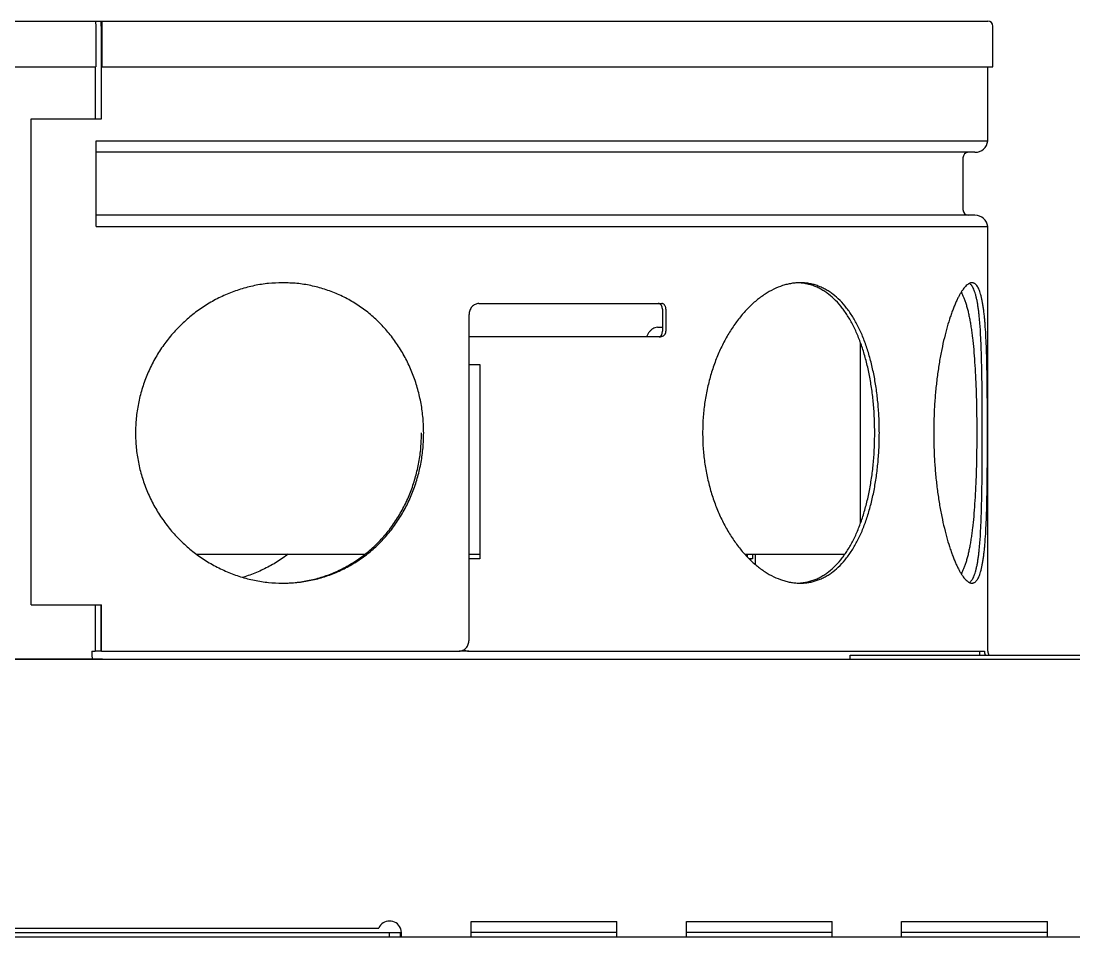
# Model space of a CAD drawing. Extents: x 4 to 120, y 8 to 100.
# Drawn here: x 100.91 to 106.61, y 52.83 to 57.78 of the extents above; entities that cross this region are included whole.
import ezdxf

# ---------------------------------------------------------------- set-up
doc = ezdxf.new("R2010")
doc.units = 0
doc.header["$LTSCALE"] = 7.5625
doc.header["$MEASUREMENT"] = 0
doc.layers.get('0').update_dxf_attribs({"linetype": 'CONTINUOUS'})

msp = doc.modelspace()

# ---------------------------------------------------------------- linework, layer by layer
at = {"color": 7, "linetype": 'Continuous'}
for p, q in [((95.6015, 57.77905), (106.14481, 57.77905)), ((101.31856, 57.75105), (101.31856, 57.53105)), ((101.34727, 57.75105), (101.34727, 57.25105)), ((101.35246, 57.75105), (101.35246, 57.53105)), ((106.17296, 57.53105), (106.17296, 57.75105)), ((95.57344, 57.53105), (101.31856, 57.53105)), ((101.34986, 57.53105), (106.17296, 57.53105)), ((100.96945, 57.25105), (100.96887, 57.25105)), ((100.96887, 54.62105), (100.96887, 57.25105)), ((104.38455, 56.22105), (104.38455, 56.10105)), ((104.36814, 56.07131), (104.3716, 56.07131)), ((104.84374, 54.89605), (104.84374, 54.88123)), ((104.8608, 54.87105), (104.85333, 54.87105)), ((100.96945, 54.62105), (100.96887, 54.62105)), ((101.34727, 54.37105), (101.34727, 54.62105)), ((101.34986, 54.37105), (101.31612, 54.37105)), ((103.33666, 54.37105), (103.28514, 54.37105)), ((105.40092, 54.34905), (111.65092, 54.34905)), ((105.40092, 54.32505), (105.40092, 54.34905)), ((101.35606, 54.32505), (101.35606, 54.32905)), ((94.96146, 52.84905), (102.96738, 52.84905)), ((102.90842, 52.82505), (102.90842, 52.84905)), ((102.96738, 52.82505), (102.96738, 52.84905)), ((104.13809, 52.84905), (103.34942, 52.84905)), ((105.30275, 52.84905), (104.51409, 52.84905)), ((106.46742, 52.84905), (105.67875, 52.84905))]:
    msp.add_line(p, q, dxfattribs=at)
at = {"color": 3, "linetype": 'Continuous'}
for p, q in [((101.31612, 57.53105), (101.31612, 57.25105)), ((101.34986, 57.25105), (101.34986, 57.53105)), ((106.14496, 57.13102), (106.14496, 57.53105)), ((100.96945, 57.25105), (101.34986, 57.25105)), ((100.96945, 54.62105), (100.96945, 57.25105)), ((101.321, 57.13102), (106.14496, 57.13102)), ((101.321, 56.66708), (101.321, 57.13102)), ((106.07539, 57.06905), (101.321, 57.06905)), ((106.01042, 57.03905), (106.01042, 56.75905)), ((106.07539, 56.72905), (101.321, 56.72905)), ((101.321, 56.66708), (106.14496, 56.66708)), ((106.14496, 54.37105), (106.14496, 56.66708)), ((103.39143, 56.25105), (104.38094, 56.25105)), ((103.33844, 54.43105), (103.33844, 56.19105)), ((104.40332, 56.22105), (104.40332, 56.10105)), ((104.35726, 56.12255), (104.38455, 56.12255)), ((104.36768, 56.07105), (103.33844, 56.07105)), ((105.45594, 55.06207), (105.45594, 56.04003)), ((103.33844, 55.92105), (103.3967, 55.92105)), ((103.3967, 55.92105), (103.3967, 54.87105)), ((101.8629, 54.89605), (102.77633, 54.89605)), ((103.33844, 54.89605), (103.3967, 54.89605)), ((103.3967, 54.87105), (103.33844, 54.87105)), ((104.8298, 54.89605), (105.37222, 54.89605)), ((104.87166, 54.87105), (104.8608, 54.87105)), ((104.8608, 54.87105), (104.8608, 54.86388)), ((104.87166, 54.89605), (104.87166, 54.87105)), ((104.8881, 54.83909), (104.8881, 54.89605)), ((100.96945, 54.62105), (101.34986, 54.62105)), ((101.31612, 54.62105), (101.31612, 54.37105)), ((101.34986, 54.37105), (101.34986, 54.62105)), ((101.29738, 54.37105), (101.31612, 54.37105)), ((101.34986, 54.37105), (103.28514, 54.37105)), ((103.33666, 54.37105), (106.12686, 54.37105)), ((112.63442, 54.32505), (89.77042, 54.32505)), ((100.36545, 54.32905), (101.35606, 54.32905)), ((95.07938, 52.87305), (102.84946, 52.87305)), ((103.34942, 52.90818), (104.13809, 52.90818)), ((103.34942, 52.82505), (103.34942, 52.90818)), ((104.13809, 52.82505), (104.13809, 52.90818)), ((104.51409, 52.90818), (105.30275, 52.90818)), ((104.51409, 52.82505), (104.51409, 52.90818)), ((105.30275, 52.82505), (105.30275, 52.90818)), ((105.67875, 52.90818), (106.46742, 52.90818)), ((105.67875, 52.82505), (105.67875, 52.90818)), ((106.46742, 52.82505), (106.46742, 52.90818)), ((90.72242, 52.82505), (112.63442, 52.82505))]:
    msp.add_line(p, q, dxfattribs=at)
at = {"color": 7, "linetype": 'Continuous'}
for points in [[(101.31612, 57.77905), (101.31646, 57.77877), (101.3168, 57.77792), (101.31713, 57.77653), (101.31744, 57.77461), (101.31771, 57.77222), (101.31796, 57.7694), (101.31817, 57.7662), (101.31834, 57.7627), (101.31846, 57.75895), (101.31853, 57.75504), (101.31856, 57.75105)], [(101.34727, 57.75105), (101.34729, 57.75503), (101.34737, 57.75893), (101.3475, 57.76268), (101.34768, 57.76617), (101.3479, 57.76938), (101.34816, 57.77221), (101.34846, 57.7746), (101.34878, 57.77652), (101.34913, 57.77791), (101.34949, 57.77876), (101.34986, 57.77905)], [(101.34986, 57.77905), (101.35023, 57.77877), (101.35059, 57.77792), (101.35094, 57.77653), (101.35126, 57.77461), (101.35156, 57.77222), (101.35182, 57.7694), (101.35204, 57.7662), (101.35222, 57.7627), (101.35235, 57.75895), (101.35243, 57.75504), (101.35246, 57.75105)], [(106.09896, 54.37105), (106.09947, 54.36261), (106.10099, 54.3543), (106.10262, 54.34905)]]:
    msp.add_lwpolyline(points, dxfattribs=at)
at = {"color": 3, "linetype": 'Continuous'}
for points in [[(101.29738, 54.37105), (101.29741, 54.36557), (101.2975, 54.36018), (101.29765, 54.35498), (101.29785, 54.35005), (101.2981, 54.34548), (101.29841, 54.34135), (101.29875, 54.33773), (101.29913, 54.33468), (101.29955, 54.33225), (101.29998, 54.33048), (101.30043, 54.32941), (101.30089, 54.32905)], [(106.12686, 54.37105), (106.12717, 54.36599), (106.12808, 54.361), (106.12958, 54.35616), (106.13166, 54.35153), (106.13315, 54.34905)]]:
    msp.add_lwpolyline(points, dxfattribs=at)
at = {"color": 7, "linetype": 'Continuous'}
msp.add_arc((106.14496, 57.75105), 0.028, 0, 90, dxfattribs=at)
at = {"color": 3, "linetype": 'Continuous'}
for centre, radius, start, end in [((106.07542, 57.13905), 0.07, 270, 353.40993), ((106.04042, 57.03905), 0.03, 90, 180), ((106.04042, 56.75905), 0.03, 180, 270), ((106.07542, 56.65905), 0.07, 6.59007, 90), ((106.18696, 54.37105), 0.042, 180, 211.64186), ((102.90842, 52.84568), 0.065, 24.90217, 155.09783)]:
    msp.add_arc(centre, radius, start, end, dxfattribs=at)
for points, knots in [([(102.3269, 56.36354), (102.30253, 56.36273), (102.25238, 56.36105), (102.17708, 56.34909), (102.10171, 56.32978), (102.02829, 56.30284), (101.95759, 56.26869), (101.89031, 56.22764), (101.82716, 56.18006), (101.76877, 56.12644), (101.71575, 56.06727), (101.66864, 56.00314), (101.62793, 55.93464), (101.59404, 55.86246), (101.56729, 55.78727), (101.54811, 55.70981), (101.53602, 55.63081), (101.53452, 55.57764), (101.53377, 55.55105)], [0, 0, 0, 0, 0.0730843, 0.1504289, 0.2281448, 0.3062187, 0.3846253, 0.4633273, 0.5422832, 0.6214491, 0.7007829, 0.7802463, 0.8598059, 0.9394349, 1.0191112, 1.0988184, 1.1785436, 1.2582776, 1.2582776, 1.2582776, 1.2582776]), ([(103.09295, 55.55105), (103.09226, 55.57763), (103.09089, 55.63075), (103.07985, 55.70969), (103.06231, 55.78711), (103.03776, 55.86228), (103.00655, 55.93446), (102.96889, 56.00297), (102.92506, 56.06713), (102.87546, 56.12635), (102.82045, 56.18002), (102.76054, 56.22764), (102.69623, 56.26873), (102.62812, 56.30291), (102.55682, 56.32985), (102.48301, 56.34915), (102.40739, 56.36129), (102.35636, 56.3628), (102.3308, 56.36355)], [0, 0, 0, 0, 0.0797183, 0.1593051, 0.2386385, 0.317616, 0.3961588, 0.4742222, 0.5517938, 0.6288984, 0.7055915, 0.7819569, 0.8580985, 0.9341295, 1.0101677, 1.0863198, 1.1626823, 1.2393274, 1.2393274, 1.2393274, 1.2393274]), ([(105.11938, 56.36332), (105.11528, 56.36311), (105.10317, 56.36247), (105.08303, 56.35991), (105.05899, 56.35502), (105.02651, 56.34578), (104.98584, 56.32921), (104.93829, 56.30209), (104.89193, 56.26777), (104.84729, 56.22661), (104.80492, 56.17898), (104.76533, 56.12536), (104.72905, 56.06623), (104.69652, 56.00218), (104.66822, 55.9338), (104.64449, 55.86176), (104.62568, 55.78673), (104.61213, 55.70944), (104.60358, 55.63063), (104.60251, 55.57762), (104.60198, 55.55105)], [0, 0, 0, 0, 0.0123231, 0.036364, 0.0608391, 0.0858301, 0.1376011, 0.1921231, 0.2496496, 0.3102695, 0.3739616, 0.4405948, 0.5099728, 0.5818337, 0.6558806, 0.7317808, 0.809185, 0.8877262, 0.9670304, 1.0467175, 1.0467175, 1.0467175, 1.0467175]), ([(105.5582, 55.55105), (105.55786, 55.57761), (105.55717, 55.63052), (105.55162, 55.70922), (105.54276, 55.78642), (105.53028, 55.86137), (105.51428, 55.93336), (105.49478, 56.00171), (105.47182, 56.06577), (105.44547, 56.12493), (105.41581, 56.17864), (105.38297, 56.22639), (105.34706, 56.2677), (105.31436, 56.29679), (105.28695, 56.31622), (105.26605, 56.32877), (105.24459, 56.33945), (105.22263, 56.34822), (105.2002, 56.35507), (105.17736, 56.35994), (105.15417, 56.36299), (105.13858, 56.36336), (105.13076, 56.36355)], [0, 0, 0, 0, 0.0796591, 0.1587153, 0.2365795, 0.3126974, 0.3865544, 0.4577081, 0.525788, 0.5905349, 0.6518011, 0.709594, 0.7640789, 0.8156138, 0.8404551, 0.86478, 0.8886838, 0.9122712, 0.9356538, 0.9589453, 0.9822594, 1.0057095, 1.0057095, 1.0057095, 1.0057095]), ([(106.04487, 56.35979), (106.04477, 56.35974), (106.04191, 56.35831), (106.03621, 56.35467), (106.02813, 56.34775), (106.01987, 56.33892), (106.01144, 56.32823), (106.00287, 56.31568), (105.99419, 56.30131), (105.98544, 56.28513), (105.97664, 56.26719), (105.96785, 56.24753), (105.9591, 56.2262), (105.95044, 56.20324), (105.93875, 56.16969), (105.92471, 56.12407), (105.90924, 56.06513), (105.89508, 56.00124), (105.88253, 55.93303), (105.87185, 55.86114), (105.86328, 55.78627), (105.85706, 55.70913), (105.85311, 55.63047), (105.85262, 55.5776), (105.85237, 55.55105)], [0, 0, 0, 0, 0.00035148, 0.00959164, 0.02016093, 0.03220279, 0.04579402, 0.06097404, 0.07776093, 0.09615595, 0.11613896, 0.1376805, 0.16074696, 0.1852993, 0.21128619, 0.26733774, 0.32843754, 0.39404602, 0.4635943, 0.53646749, 0.61203382, 0.68963357, 0.76859843, 0.84824768, 0.84824768, 0.84824768, 0.84824768]), ([(106.05946, 56.36355), (106.05825, 56.3635), (106.05579, 56.3634), (106.0508, 56.36238), (106.04726, 56.36084), (106.04487, 56.35979)], [0, 0, 0, 0, 0.003628495, 0.007393665, 0.015182775, 0.015182775, 0.015182775, 0.015182775]), ([(106.14318, 55.55105), (106.14311, 55.60389), (106.14301, 55.68251), (106.14222, 55.78615), (106.14131, 55.86099), (106.13995, 55.93284), (106.13803, 56.00102), (106.13541, 56.06487), (106.13248, 56.11507), (106.12958, 56.1526), (106.12719, 56.17864), (106.12452, 56.20316), (106.12156, 56.22611), (106.11829, 56.24744), (106.1147, 56.2671), (106.11078, 56.28504), (106.10653, 56.30122), (106.10193, 56.3156), (106.09699, 56.32816), (106.0917, 56.33887), (106.08604, 56.34772), (106.08, 56.3547), (106.07449, 56.35903), (106.06993, 56.3614), (106.06652, 56.36264), (106.06302, 56.36341), (106.06065, 56.3635), (106.05946, 56.36355)], [0, 0, 0, 0, 0.15851147, 0.2358582, 0.31093914, 0.38303076, 0.45145169, 0.51554972, 0.57473754, 0.60231755, 0.6284754, 0.65315817, 0.67631537, 0.69790219, 0.71788778, 0.73624925, 0.75297161, 0.76805387, 0.78152084, 0.79342377, 0.80385204, 0.81295714, 0.82098501, 0.82471106, 0.82831491, 0.83186006, 0.83541354, 0.83541354, 0.83541354, 0.83541354]), ([(103.39143, 56.25105), (103.38797, 56.25082), (103.38099, 56.25036), (103.37096, 56.24677), (103.36174, 56.24118), (103.35366, 56.23365), (103.34705, 56.22449), (103.34216, 56.21407), (103.33904, 56.20278), (103.33864, 56.19497), (103.33844, 56.19105)], [0, 0, 0, 0, 0.010376229, 0.020873032, 0.031579572, 0.042544926, 0.053780517, 0.065255308, 0.076909291, 0.088659218, 0.088659218, 0.088659218, 0.088659218]), ([(104.40332, 56.22105), (104.40323, 56.22301), (104.40307, 56.22689), (104.40177, 56.23251), (104.39973, 56.23771), (104.39696, 56.24228), (104.39357, 56.24606), (104.38967, 56.24888), (104.3854, 56.2507), (104.38241, 56.25093), (104.38094, 56.25105)], [0, 0, 0, 0, 0.005868386, 0.011637664, 0.017219337, 0.02254821, 0.027588153, 0.032348943, 0.036884943, 0.041298251, 0.041298251, 0.041298251, 0.041298251]), ([(104.35726, 56.12255), (104.35289, 56.12214), (104.34392, 56.12128), (104.33125, 56.11494), (104.31961, 56.10547), (104.30947, 56.09272), (104.30315, 56.08092), (104.30022, 56.07355), (104.29945, 56.0716)], [0, 0, 0, 0, 0.013065189, 0.026836775, 0.041700654, 0.057851289, 0.075349654, 0.081641611, 0.081641611, 0.081641611, 0.081641611]), ([(104.3716, 56.07131), (104.37356, 56.07157), (104.37742, 56.07207), (104.38294, 56.07366), (104.388, 56.07584), (104.39241, 56.07863), (104.39607, 56.0819), (104.3989, 56.08553), (104.40098, 56.08934), (104.40235, 56.09323), (104.40317, 56.09714), (104.40327, 56.09975), (104.40332, 56.10105)], [0, 0, 0, 0, 0.005920754, 0.01166931, 0.017168726, 0.02238195, 0.02725775, 0.031825432, 0.036123596, 0.040211186, 0.044166849, 0.048051469, 0.048051469, 0.048051469, 0.048051469]), ([(101.53377, 55.55105), (101.53452, 55.52446), (101.53602, 55.47129), (101.54811, 55.39229), (101.56729, 55.31483), (101.59404, 55.23964), (101.62793, 55.16746), (101.66864, 55.09896), (101.71575, 55.03483), (101.76877, 54.97566), (101.82716, 54.92204), (101.89031, 54.87446), (101.95759, 54.83341), (102.02829, 54.79926), (102.10171, 54.77232), (102.17708, 54.75301), (102.25238, 54.74105), (102.30253, 54.73937), (102.3269, 54.73856)], [0, 0, 0, 0, 0.079734, 0.1594592, 0.2391663, 0.3188427, 0.3984716, 0.4780313, 0.5574947, 0.6368285, 0.7159944, 0.7949503, 0.8736523, 0.9520589, 1.0301328, 1.1078487, 1.1851933, 1.2582776, 1.2582776, 1.2582776, 1.2582776]), ([(102.3308, 54.73855), (102.35636, 54.7393), (102.40739, 54.74081), (102.48301, 54.75295), (102.55682, 54.77225), (102.62812, 54.79919), (102.69623, 54.83337), (102.76054, 54.87446), (102.82045, 54.92208), (102.87546, 54.97575), (102.92506, 55.03497), (102.96889, 55.09913), (103.00655, 55.16764), (103.03776, 55.23982), (103.06231, 55.31499), (103.07985, 55.39241), (103.09089, 55.47135), (103.09226, 55.52447), (103.09295, 55.55105)], [0, 0, 0, 0, 0.0766451, 0.1530077, 0.2291597, 0.3051979, 0.3812289, 0.4573705, 0.5337359, 0.6104291, 0.6875336, 0.7651053, 0.8431687, 0.9217115, 1.000689, 1.0800223, 1.1596091, 1.2393274, 1.2393274, 1.2393274, 1.2393274]), ([(104.60198, 55.55105), (104.60251, 55.52448), (104.60358, 55.47147), (104.61213, 55.39266), (104.62568, 55.31537), (104.64449, 55.24034), (104.66822, 55.1683), (104.69652, 55.09992), (104.72905, 55.03587), (104.76533, 54.97674), (104.80492, 54.92312), (104.84729, 54.87549), (104.89193, 54.83433), (104.93829, 54.80001), (104.98584, 54.7729), (105.02651, 54.75632), (105.05899, 54.74708), (105.08303, 54.74219), (105.10317, 54.73963), (105.11528, 54.73899), (105.11938, 54.73878)], [0, 0, 0, 0, 0.0796871, 0.1589913, 0.2375324, 0.3149367, 0.3908369, 0.4648838, 0.5367446, 0.6061226, 0.6727559, 0.736448, 0.7970679, 0.8545944, 0.9091163, 0.9608874, 0.9858784, 1.0103535, 1.0343944, 1.0467175, 1.0467175, 1.0467175, 1.0467175]), ([(105.13076, 54.73855), (105.13858, 54.73874), (105.15417, 54.73911), (105.17736, 54.74216), (105.2002, 54.74703), (105.22263, 54.75388), (105.24459, 54.76265), (105.26605, 54.77333), (105.28695, 54.78588), (105.31436, 54.80531), (105.34706, 54.8344), (105.38297, 54.87571), (105.41581, 54.92346), (105.44547, 54.97717), (105.47182, 55.03633), (105.49478, 55.10039), (105.51428, 55.16874), (105.53028, 55.24073), (105.54276, 55.31568), (105.55162, 55.39288), (105.55717, 55.47159), (105.55786, 55.52449), (105.5582, 55.55105)], [0, 0, 0, 0, 0.0234501, 0.0467642, 0.0700557, 0.0934383, 0.1170257, 0.1409295, 0.1652543, 0.1900956, 0.2416305, 0.2961154, 0.3539084, 0.4151746, 0.4799215, 0.5480014, 0.6191551, 0.6930121, 0.7691299, 0.8469941, 0.9260504, 1.0057095, 1.0057095, 1.0057095, 1.0057095]), ([(105.85237, 55.55105), (105.85262, 55.5245), (105.85311, 55.47163), (105.85706, 55.39297), (105.86328, 55.31583), (105.87185, 55.24096), (105.88253, 55.16907), (105.89508, 55.10086), (105.90924, 55.03697), (105.92471, 54.97803), (105.93875, 54.93241), (105.95044, 54.89886), (105.9591, 54.8759), (105.96785, 54.85457), (105.97664, 54.83491), (105.98544, 54.81697), (105.99419, 54.80079), (106.00287, 54.78642), (106.01144, 54.77387), (106.01987, 54.76318), (106.02813, 54.75435), (106.03621, 54.74743), (106.04191, 54.74379), (106.04477, 54.74236), (106.04487, 54.74231)], [0, 0, 0, 0, 0.07964925, 0.15861411, 0.23621386, 0.31178019, 0.38465339, 0.45420167, 0.51981015, 0.58090994, 0.6369615, 0.66294839, 0.68750073, 0.71056718, 0.73210873, 0.75209174, 0.77048676, 0.78727364, 0.80245366, 0.81604489, 0.82808676, 0.83865605, 0.84789621, 0.84824768, 0.84824768, 0.84824768, 0.84824768]), ([(106.05946, 54.73855), (106.06065, 54.7386), (106.06302, 54.73869), (106.06652, 54.73946), (106.06993, 54.7407), (106.07449, 54.74307), (106.08, 54.7474), (106.08604, 54.75438), (106.0917, 54.76323), (106.09699, 54.77394), (106.10193, 54.7865), (106.10653, 54.80088), (106.11078, 54.81706), (106.1147, 54.835), (106.11829, 54.85466), (106.12156, 54.87599), (106.12452, 54.89894), (106.12719, 54.92346), (106.12958, 54.9495), (106.13248, 54.98703), (106.13541, 55.03723), (106.13803, 55.10108), (106.13995, 55.16926), (106.14131, 55.24111), (106.14222, 55.31595), (106.14301, 55.41959), (106.14311, 55.49821), (106.14318, 55.55105)], [0, 0, 0, 0, 0.00355348, 0.00709862, 0.01070247, 0.01442852, 0.0224564, 0.03156149, 0.04198976, 0.0538927, 0.06735967, 0.08244193, 0.09916429, 0.11752575, 0.13751135, 0.15909817, 0.18225536, 0.20693814, 0.23309599, 0.260676, 0.31986382, 0.38396185, 0.45238278, 0.5244744, 0.59955534, 0.67690207, 0.83541354, 0.83541354, 0.83541354, 0.83541354]), ([(106.04487, 54.74231), (106.04726, 54.74126), (106.0508, 54.73972), (106.05579, 54.7387), (106.05825, 54.7386), (106.05946, 54.73855)], [0, 0, 0, 0, 0.007789109, 0.01155428, 0.015182775, 0.015182775, 0.015182775, 0.015182775]), ([(103.28514, 54.37105), (103.28864, 54.37128), (103.29567, 54.37173), (103.30579, 54.37532), (103.31508, 54.38091), (103.32319, 54.38845), (103.32983, 54.39761), (103.33472, 54.40802), (103.33785, 54.41932), (103.33825, 54.42713), (103.33844, 54.43105)], [0, 0, 0, 0, 0.010488496, 0.021066572, 0.031823518, 0.042815285, 0.054061734, 0.065539619, 0.077194088, 0.088944014, 0.088944014, 0.088944014, 0.088944014]), ([(103.30933, 54.37763), (103.31078, 54.37694), (103.31575, 54.37455), (103.32488, 54.37174), (103.33273, 54.37128), (103.33666, 54.37105)], [0, 0, 0, 0, 0.004800481, 0.016562203, 0.028326818, 0.028326818, 0.028326818, 0.028326818]), ([(102.97243, 52.85172), (102.97208, 52.85389), (102.97133, 52.85854), (102.96968, 52.86568), (102.96816, 52.87056), (102.96738, 52.87305)], [0, 0, 0, 0, 0.00660883, 0.014122764, 0.02194619, 0.02194619, 0.02194619, 0.02194619]), ([(102.96738, 52.82505), (102.96816, 52.82516), (102.96978, 52.82539), (102.97159, 52.82754), (102.97267, 52.83053), (102.97332, 52.83451), (102.97338, 52.83748), (102.97342, 52.83911)], [0, 0, 0, 0, 0.002315649, 0.004753164, 0.00787249, 0.011868796, 0.016767807, 0.016767807, 0.016767807, 0.016767807]), ([(102.97278, 52.84906), (102.97268, 52.84979), (102.97257, 52.85068), (102.97245, 52.85157), (102.97243, 52.85172)], [0, 0, 0, 0, 0.0022240412, 0.0026869178, 0.0026869178, 0.0026869178, 0.0026869178]), ([(102.97342, 52.83911), (102.97337, 52.84102), (102.97329, 52.84435), (102.97293, 52.84765), (102.97278, 52.84906)], [0, 0, 0, 0, 0.0057346498, 0.0099712629, 0.0099712629, 0.0099712629, 0.0099712629])]:
    msp.add_open_spline(points, degree=3, knots=knots, dxfattribs=at)
for points in [[(102.3308, 56.36355), (102.3295, 56.36355), (102.3282, 56.36354), (102.3269, 56.36354)], [(105.13076, 56.36355), (105.12697, 56.36347), (105.12317, 56.3634), (105.11938, 56.36332)], [(104.36768, 56.07105), (104.36899, 56.07114), (104.37029, 56.07122), (104.3716, 56.07131)], [(102.3269, 54.73856), (102.3282, 54.73856), (102.3295, 54.73855), (102.3308, 54.73855)], [(105.11938, 54.73878), (105.12317, 54.7387), (105.12697, 54.73863), (105.13076, 54.73855)]]:
    msp.add_open_spline(points, degree=3, dxfattribs=at)
at = {"color": 7, "linetype": 'Continuous'}
for points in [[(105.13062, 56.36264), (105.12688, 56.36287), (105.12314, 56.36309), (105.11939, 56.36332)], [(105.11939, 54.73878), (105.12314, 54.73901), (105.12688, 54.73923), (105.13062, 54.73946)]]:
    msp.add_open_spline(points, degree=3, dxfattribs=at)
for points, knots in [([(105.53331, 55.55105), (105.53297, 55.57761), (105.53229, 55.63051), (105.52676, 55.70922), (105.51795, 55.78641), (105.50553, 55.86136), (105.48962, 55.93335), (105.47023, 56.0017), (105.44739, 56.06576), (105.42118, 56.12492), (105.39168, 56.17863), (105.35902, 56.22638), (105.32331, 56.26769), (105.29076, 56.29678), (105.2635, 56.31622), (105.24271, 56.32877), (105.22137, 56.33945), (105.19952, 56.34822), (105.17721, 56.35507), (105.15449, 56.35996), (105.13887, 56.36196), (105.13089, 56.36261), (105.13062, 56.36264)], [0, 0, 0, 0, 0.07965891, 0.15871318, 0.2365719, 0.31267881, 0.38651719, 0.45764235, 0.52568076, 0.59037043, 0.6515601, 0.70925387, 0.76361363, 0.81499518, 0.83974886, 0.86397894, 0.88778129, 0.91126084, 0.93453015, 0.95770365, 0.98089618, 0.98171131, 0.98171131, 0.98171131, 0.98171131]), ([(106.11519, 55.55105), (106.11512, 55.60389), (106.11502, 55.68251), (106.11424, 55.78615), (106.11333, 55.86099), (106.11198, 55.93284), (106.11007, 56.00102), (106.10746, 56.06487), (106.10454, 56.11507), (106.10166, 56.1526), (106.09928, 56.17864), (106.09663, 56.20316), (106.09369, 56.22611), (106.09043, 56.24744), (106.08686, 56.2671), (106.08297, 56.28504), (106.07874, 56.30121), (106.07416, 56.3156), (106.06924, 56.32815), (106.06398, 56.33887), (106.05836, 56.34772), (106.05235, 56.3547), (106.04775, 56.35834), (106.04535, 56.35975), (106.04525, 56.35981)], [0, 0, 0, 0, 0.15851146, 0.23585817, 0.31093904, 0.38303052, 0.45145115, 0.51554858, 0.57473529, 0.60231442, 0.62847111, 0.65315234, 0.6763075, 0.69789166, 0.71787379, 0.73623077, 0.75294731, 0.76802202, 0.78147922, 0.79336948, 0.80378133, 0.81286526, 0.82086634, 0.82121714, 0.82121714, 0.82121714, 0.82121714]), ([(106.00131, 56.31247), (106.00322, 56.3089), (106.00793, 56.30012), (106.01455, 56.28514), (106.02141, 56.2672), (106.02784, 56.24752), (106.03388, 56.22618), (106.03952, 56.20321), (106.04477, 56.17868), (106.04965, 56.15264), (106.05415, 56.12516), (106.0583, 56.09629), (106.06346, 56.05527), (106.06899, 56.00107), (106.07428, 55.93288), (106.07845, 55.86101), (106.08159, 55.78617), (106.08375, 55.70906), (106.08508, 55.63044), (106.08524, 55.5776), (106.08532, 55.55105)], [0, 0, 0, 0, 0.01214881, 0.02987437, 0.04907796, 0.06977066, 0.0919506, 0.1156043, 0.14070195, 0.16720552, 0.19507242, 0.22425447, 0.2546922, 0.31907564, 0.38767914, 0.4598813, 0.53502363, 0.61239959, 0.69128238, 0.77092236, 0.77092236, 0.77092236, 0.77092236]), ([(104.38455, 56.22105), (104.38446, 56.22301), (104.3843, 56.22689), (104.38301, 56.23251), (104.38098, 56.23771), (104.37823, 56.24228), (104.37485, 56.24606), (104.37098, 56.24888), (104.36673, 56.2507), (104.36375, 56.25093), (104.36228, 56.25105)], [0, 0, 0, 0, 0.005868219, 0.011636021, 0.017213654, 0.022534866, 0.027562744, 0.032306887, 0.036822258, 0.041212585, 0.041212585, 0.041212585, 0.041212585]), ([(104.36814, 56.07131), (104.3691, 56.07155), (104.3711, 56.07206), (104.37396, 56.07362), (104.37672, 56.07592), (104.37927, 56.07911), (104.38147, 56.08326), (104.38318, 56.08842), (104.38433, 56.09447), (104.38447, 56.0988), (104.38455, 56.10105)], [0, 0, 0, 0, 0.002970651, 0.006156119, 0.00967655, 0.013687933, 0.018318872, 0.023708202, 0.029947824, 0.036696281, 0.036696281, 0.036696281, 0.036696281]), ([(102.3308, 54.73859), (102.35362, 54.73944), (102.40176, 54.74124), (102.47442, 54.75295), (102.54784, 54.77225), (102.61877, 54.7992), (102.68652, 54.83338), (102.75049, 54.87447), (102.81008, 54.9221), (102.86479, 54.97577), (102.91414, 55.03498), (102.95773, 55.09915), (102.99518, 55.16766), (103.02623, 55.23984), (103.05064, 55.315), (103.06809, 55.39242), (103.07907, 55.47135), (103.08043, 55.52447), (103.08112, 55.55105)], [0, 0, 0, 0, 0.0684603, 0.1444277, 0.2202025, 0.2958882, 0.3715975, 0.4474528, 0.5235704, 0.6000556, 0.6769917, 0.7544327, 0.8324002, 0.9108774, 0.9898147, 1.0691273, 1.1487066, 1.228424, 1.228424, 1.228424, 1.228424]), ([(105.13062, 54.73946), (105.13089, 54.73949), (105.13887, 54.74014), (105.15449, 54.74214), (105.17721, 54.74703), (105.19952, 54.75388), (105.22137, 54.76265), (105.24271, 54.77333), (105.2635, 54.78588), (105.29076, 54.80532), (105.32331, 54.83441), (105.35902, 54.87572), (105.39168, 54.92347), (105.42118, 54.97718), (105.44739, 55.03634), (105.47023, 55.1004), (105.48962, 55.16875), (105.50553, 55.24074), (105.51795, 55.31569), (105.52676, 55.39288), (105.53229, 55.47159), (105.53297, 55.52449), (105.53331, 55.55105)], [0, 0, 0, 0, 0.00081513, 0.02400765, 0.04718116, 0.07045046, 0.09393002, 0.11773237, 0.14196245, 0.16671613, 0.21809767, 0.27245744, 0.33015121, 0.39134087, 0.45603055, 0.52406896, 0.59519411, 0.6690325, 0.74513941, 0.82299813, 0.90205239, 0.98171131, 0.98171131, 0.98171131, 0.98171131]), ([(106.08532, 55.55105), (106.08524, 55.5245), (106.08508, 55.47166), (106.08375, 55.39304), (106.08159, 55.31593), (106.07845, 55.24109), (106.07428, 55.16922), (106.06899, 55.10103), (106.06346, 55.04683), (106.0583, 55.00581), (106.05415, 54.97694), (106.04965, 54.94946), (106.04477, 54.92342), (106.03952, 54.89889), (106.03388, 54.87592), (106.02784, 54.85458), (106.02141, 54.8349), (106.01455, 54.81696), (106.00793, 54.80198), (106.00322, 54.7932), (106.00131, 54.78963)], [0, 0, 0, 0, 0.07963997, 0.15852277, 0.23589873, 0.31104106, 0.38324321, 0.45184672, 0.51623016, 0.54666789, 0.57584994, 0.60371684, 0.63022041, 0.65531806, 0.67897176, 0.7011517, 0.72184439, 0.74104799, 0.75877355, 0.77092236, 0.77092236, 0.77092236, 0.77092236]), ([(106.04525, 54.74229), (106.04535, 54.74235), (106.04775, 54.74376), (106.05235, 54.7474), (106.05836, 54.75438), (106.06398, 54.76323), (106.06924, 54.77395), (106.07416, 54.7865), (106.07874, 54.80089), (106.08297, 54.81706), (106.08686, 54.835), (106.09043, 54.85466), (106.09369, 54.87599), (106.09663, 54.89894), (106.09928, 54.92346), (106.10166, 54.9495), (106.10454, 54.98703), (106.10746, 55.03723), (106.11007, 55.10108), (106.11198, 55.16926), (106.11333, 55.24111), (106.11424, 55.31595), (106.11502, 55.41959), (106.11512, 55.49821), (106.11519, 55.55105)], [0, 0, 0, 0, 0.0003508, 0.00835188, 0.01743581, 0.02784766, 0.03973792, 0.05319512, 0.06826983, 0.08498637, 0.10334335, 0.12332548, 0.14490964, 0.1680648, 0.19274603, 0.21890272, 0.24648185, 0.30566856, 0.36976599, 0.43818662, 0.5102781, 0.58535897, 0.66270568, 0.82121714, 0.82121714, 0.82121714, 0.82121714]), ([(102.35991, 54.89574), (102.35074, 54.88891), (102.32089, 54.86666), (102.26721, 54.83339), (102.1977, 54.79919), (102.14562, 54.77984), (102.11722, 54.77127), (102.11351, 54.77015)], [0, 0, 0, 0, 0.03430892, 0.11168032, 0.1890146, 0.26639186, 0.27801069, 0.27801069, 0.27801069, 0.27801069]), ([(102.96738, 52.84905), (102.96823, 52.8491), (102.96978, 52.8492), (102.9716, 52.85029), (102.97224, 52.85128), (102.97249, 52.85167)], [0, 0, 0, 0, 0.0025378218, 0.0046338071, 0.0060364851, 0.0060364851, 0.0060364851, 0.0060364851])]:
    msp.add_open_spline(points, degree=3, knots=knots, dxfattribs=at)

doc.saveas('drawing.dxf')
